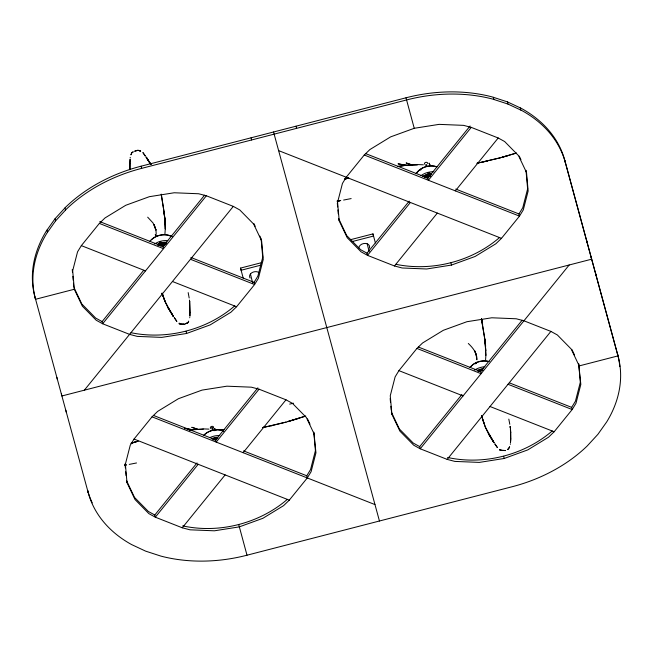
<?xml version="1.0" encoding="UTF-8"?>
<svg xmlns="http://www.w3.org/2000/svg" width="653" height="653" viewBox="0 0 653 653"><rect width="100%" height="100%" fill="white"/><g stroke="black" fill="none" stroke-linecap="round" stroke-linejoin="round"><path stroke-width="0.98" d="M129.874 163.209L130.094 159.25L129.906 169.723L129.947 163.356M189.729 317.782L189.778 317.464M510.344 444.318L510.393 443.754M162.532 294.266L164.817 301.057L167.854 307.473L173.445 316.346L171.91 313.897M190.064 312.485L189.884 316.191L189.648 301.066L190.072 312.224M510.817 432.368L510.401 428.58L510.76 438.767M510.622 439.836L510.744 432.359M156.222 234.337L155.961 230.093L154.084 224.526L156.01 230.142L153.071 223.024L147.684 217.18M130.241 157.373L130.192 157.944M165.274 228.868L164.923 234.003M485.897 355.167L485.538 360.342M510.752 438.824L510.507 442.489L510.67 439.73M476.176 363.386L476.282 362.268L476.037 363.419M162.36 244.459L162.377 243.528M427.658 163.528L427.674 163.454A1.641 1.2 -13.6 0 0 425.805 162.36A1.641 1.2 -13.6 0 0 424.556 164.156M136.363 150.663C137.391 149.243 143.129 152.051 139.464 150.582L140.656 151.202L138.444 150.386L136.322 150.672M183.477 324.206C189.06 324.582 174.98 323.374 180.293 323.929L179.069 323.194L181.403 324.19L183.517 324.198M482.322 418.581L485.432 427.348L494.06 442.636L488.468 433.772L485.285 426.972L482.404 418.287L483.922 422.891M476.241 362.717L475.996 363.264L476.249 362.66M508.458 448.635L509.618 446.717L508.671 448.913L507.414 449.558L508.418 448.701M81.347 245.626L77.552 251.829L72.687 270.742L74.32 289.263L82.335 306.135L96.179 320.215L102.635 323.766L129.58 334.377L137.277 336.393L161.732 337.389L186.603 333.463L210.209 324.876L230.933 312.207L236.59 306.739L254.597 284.528L258.392 278.325L263.257 259.421L261.624 240.892L253.617 224.02L239.765 209.94L233.309 206.389L206.364 195.778L198.667 193.761L174.22 192.766L149.349 196.692L125.743 205.287L105.019 217.947L99.354 223.416L81.347 245.626L145.497 270.881M314.313 434.31L306.306 417.438L292.454 403.358L285.998 399.807L259.053 389.196L251.356 387.18L226.909 386.184L202.03 390.11L178.432 398.705L157.7 411.366L152.043 416.834L134.036 439.053L130.241 445.248L125.376 464.161L127.008 482.681L135.024 499.553L148.868 513.633L155.324 517.184L182.269 527.795L189.966 529.812L214.413 530.807L239.292 526.881L262.898 518.294L283.622 505.626L289.279 500.157L307.285 477.947L311.081 471.744L315.946 452.839L313.962 432.866M190.447 259.274L254.597 284.528L254.074 282.357L257.87 276.154L262.735 257.241L261.102 238.72L261.453 240.173M307.285 477.947L306.763 475.776L310.559 469.572L315.415 450.66L313.791 432.139M74.32 289.263L35.531 299.278L35.001 297.107A136.583 100.056 -13.6 0 1 46.257 231.146L55.097 218.673L65.855 206.968A136.583 100.056 -13.6 0 1 141.105 166.197L405.995 97.795A136.583 100.056 -13.6 0 1 492.109 96.897L507.414 101.876L521.429 108.439A136.583 100.056 -13.6 0 1 564.78 160.303L617.999 355.893L579.203 365.909L571.195 349.037L557.344 334.956L550.887 331.406L523.943 320.794L516.245 318.778L491.799 317.782L466.928 321.709L443.322 330.304L422.597 342.964L416.932 348.433L398.926 370.643L395.13 376.846L390.265 395.759L391.898 414.28L399.914 431.151L413.757 445.232L420.214 448.782L447.158 459.394L454.855 461.41L479.31 462.406L504.181 458.479L527.787 449.893L548.512 437.224L554.168 431.755L572.175 409.545L575.97 403.342L580.835 384.437L578.68 363.737L580.313 382.258L575.448 401.171L571.653 407.374L572.175 409.545L508.026 384.291M410.386 202.479L367.525 255.364L367.002 253.193L360.546 249.642L346.694 235.562L338.687 218.69L339.209 220.861L347.225 237.733L361.068 251.813L367.525 255.364L394.469 265.975L402.166 267.991L426.621 268.987L451.492 265.061L475.098 256.474L495.823 243.806L501.48 238.337L519.486 216.127L518.964 213.947L522.759 207.752L527.624 188.839L525.991 170.319M35.001 297.107L88.22 492.697A136.583 100.056 -13.6 0 0 131.571 544.561L145.586 551.124L160.891 556.103A136.583 100.056 -13.6 0 0 247.005 555.205L511.895 486.803A136.583 100.056 -13.6 0 0 587.145 446.032L597.903 434.327L606.743 421.854A136.583 100.056 -13.6 0 0 617.999 355.893L565.31 162.475A136.583 100.056 -13.6 0 0 521.959 110.61L507.936 104.047L492.631 99.068A136.583 100.056 -13.6 0 0 406.517 99.966L141.628 168.368A136.583 100.056 -13.6 0 0 66.377 209.14L55.619 220.845L46.787 233.317A136.583 100.056 -13.6 0 0 35.531 299.278M206.364 195.778L102.635 323.766L102.113 321.594L143.693 270.285M99.354 223.416L163.503 248.662L162.981 246.491L204.56 195.19M84.351 390.184L233.309 206.389M364.243 155.014L519.486 216.127L523.282 209.923L528.146 191.019L526.514 172.49L518.506 155.618L504.655 141.538L498.206 137.987L471.254 127.376L463.557 125.36L439.11 124.364L414.239 128.29L390.633 136.877L369.908 149.545L364.243 155.014L346.237 177.224L342.441 183.428L337.585 202.34L339.209 220.861M198.186 464.299L155.324 517.184L154.794 515.013L197.018 462.92M259.053 389.196L216.192 442.081L215.67 439.91L257.886 387.817M367.002 253.193L409.219 201.1M471.254 127.376L428.392 180.261L427.87 178.089L470.087 125.996M182.269 527.795L225.13 474.911M243.136 452.692L285.998 399.807M394.469 265.975L437.33 213.09M455.337 190.872L498.206 137.987M569.179 264.987L420.214 448.782L419.691 446.611L461.908 394.518M416.932 348.433L481.081 373.679L480.559 371.508L522.139 320.207M447.158 459.394L550.887 331.406M234.647 305.939C206.838 329.985 166.956 340.107 130.984 332.704M499.545 237.537C471.727 261.584 431.845 271.705 395.873 264.302M287.336 499.357C259.282 523.567 218.918 533.803 182.709 525.877M552.226 430.956C524.171 455.165 483.808 465.401 447.599 457.467M469.931 367.345L472.568 364.864A15.288 11.207 -13.3 0 1 489.228 361.591M423.503 176.481C425.209 174.539 433.143 173.102 425.862 175.886M425.846 175.82L424.246 177.29L428.123 175.477M158.034 244.418C160.36 242.589 160.181 245.038 157.773 245.25L159.071 244.663L159.642 245.25M212.176 438.759L217.808 437.583M485.008 340.384L481.457 319.129M425.258 177.273L428.36 175.82L425.274 177.347M477.506 370.716L482.755 368.978M477.931 371.206L480.632 370.055L482.918 369.941M482.085 370.202L478.771 371.255L480.649 370.129M305.718 415.994L287.369 421.691L305.098 416.328M516.45 152.99L501.708 157.357L507.985 155.594M515.862 153.235L502.084 157.373M131.073 443.248L138.118 441.199L131.865 443.069M348.759 177.918L344.36 179.314M478.788 371.328L482.11 370.275M344.572 179.208L348.327 178.024M131.171 443.248L137.742 441.175M344.458 179.208L348.269 178.024M287.744 421.716L299.735 418.091L299.213 418.238M212.674 439.208L215.531 438.392L217.767 438.579M215.547 438.465L213.449 439.069L213.555 439.836L216.127 439.371M260.686 265.2L241.063 270.26L240.533 268.089L261.135 262.775M350.416 239.716L372.977 233.888L375.369 242.9M351.926 241.634L373.508 236.059L372.977 233.888M476.984 163.25L500.867 157.667L477.139 163.258M289.671 404.101L293.491 403.211M262.8 427.593L272.53 425.495M271.281 425.756L286.528 422.001L262.808 427.503M482.387 162.115L487.465 161.03M430.572 173.853L430.425 174.506L431.355 174.457M343.633 200.047L351.151 198.585M129.278 464.389L136.526 462.969M216.927 438.808L213.507 439.428M214.429 439.755L216.143 439.436M339.046 200.806L340.727 200.512L338.768 200.83M336.956 201.148L339.372 200.806L337.691 201.075M162.401 243.602L165.952 243.267M164.817 300.649L164.98 301.041L162.034 293.221L163.087 295.948L162.262 293.711M162.344 244.393L165.789 244.279M417.569 164.564L423.348 164.785M203.23 428.907L208.984 429.111M166.14 242.638C160.099 242.557 159.561 244.165 165.976 243.34M214.91 429.258L214.298 429.184L214.935 429.233M184.742 428.401L191.958 429.633L203.197 429.119L189.125 430.009L191.958 429.633L184.75 428.344M436.449 166.85L434.596 166.213A13.901 10.146 -13.6 0 0 416.541 173.51M365.607 153.586L427.87 178.089M455.761 189.068L518.964 213.947M278.545 150.582L501.48 238.337M99.77 221.612L162.981 246.491M190.872 257.47L254.074 282.357M418.295 347.004L480.559 371.508M509.389 382.862L571.653 407.374M172.441 281.492L236.59 306.739M398.926 370.643L463.075 395.898M490.019 406.509L554.168 431.755M153.406 415.406L215.67 439.91M243.553 450.888L306.763 475.776M152.043 416.834L374.977 504.589M134.036 439.053L289.279 500.157M419.691 446.611L413.235 443.06L399.383 428.98L391.376 412.108M102.113 321.594L95.656 318.044L81.805 303.963L74.213 287.981M154.794 515.013L148.345 511.462L134.494 497.382L126.486 480.51L127.008 482.681M468.299 343.47C472.854 347.739 477.245 353.102 476.878 359.73L476.021 354.057L474.707 350.824L476.633 356.432M147.692 159.675L150.908 164.499L146.076 157.169L150.843 164.507M150.965 164.483L146.288 157.112L147.562 159.43M492.386 439.926L488.509 433.763L493.848 442.71L492.525 440.195M171.772 313.636L167.886 307.465L173.225 316.411L164.817 301.057L162.026 293.173M519.241 156.108L520.931 159.659M571.93 349.526L574.46 354.857M253.935 223.62L255.201 226.289M259.837 236.059L260.678 237.831M307.465 418.818L309.995 424.148M414.239 128.29L405.995 97.795M379.45 521.004L273.55 131.996M240.533 268.089L243.194 278.08M247.005 555.205L238.761 524.71M161.83 242.916L162.319 244.875M161.789 243.332L162.279 245.291M161.503 242.769L161.993 244.728M161.226 242.206L161.952 245.144M161.185 242.647L161.895 245.512M160.916 242.157L161.609 244.948M160.891 242.614L161.569 245.34M160.711 242.671L161.389 245.397M160.385 242.32L161.079 245.12M160.287 242.932L160.76 244.842M159.961 242.606L160.695 245.544M159.642 242.304L160.369 245.242M159.569 242.981L160.05 244.948M159.487 243.667L159.977 245.626M595.601 273.427L596.124 275.599M591.128 257.013L591.651 259.184L61.872 395.987L61.349 393.816M586.655 240.598L587.186 242.769M564.78 160.303L565.31 162.475M520.294 107.908L520.816 110.079M526.163 171.045L526.514 172.49M507.414 101.876L507.936 104.047M493.35 97.297L493.872 99.468M503.651 456.308L504.181 458.479M475.441 362.897L475.678 363.876M450.97 262.89L451.492 265.061M367.223 243.822L369.133 251.715M391.547 412.827L391.898 414.28M296.029 126.192L296.552 128.363M251.07 137.799L251.601 139.971M250.466 273.966L252.621 282.855M186.072 331.291L186.603 333.463M141.105 166.197L141.628 168.368M64.982 207.915L65.504 210.086M55.097 218.673L55.619 220.845M46.975 230.134L47.498 232.305M88.22 492.697L87.69 490.525A136.583 100.056 -13.6 0 0 92.236 502.867M65.814 410.231L66.345 412.402M56.876 377.401L57.399 379.573M430.188 173.257L430.662 175.233M430.049 173.674L430.523 175.641M429.674 173.102L430.392 176.057M429.543 173.535L430.245 176.424M429.192 173.037L429.87 175.853M429.07 173.494L429.723 176.228M428.882 173.527L429.543 176.269M428.637 173.135L429.315 175.943M428.621 173.698L429.078 175.624M428.352 172.98L429.086 176.286L428.139 172.988M428.139 173.625L428.613 175.6M428.139 174.269L428.613 176.237L427.919 175.086M161.193 194.129L164.385 214.094L165.242 228.95L164.874 220.779M481.53 318.933L485.008 340.36L485.856 355.24L485.497 347.07M161.364 194.716L164.393 214.07L165.291 224.42M508.818 419.104L509.797 424.295M188.178 292.609L189.174 297.997M482.371 323.202L482.665 324.925M485.677 346.229L484.436 338.001L485.905 350.718M510.23 427.593L510.075 426.36L510.238 427.788M189.607 301.302L189.46 300.07L189.615 301.498M390.176 398.461L390.518 402.354M390.861 406.256L391.204 410.157M337.315 203.091L337.658 206.985M337.911 209.915L338.254 213.809M125.025 463.932L125.368 467.834M125.711 471.735L126.053 475.637M72.254 269.542L72.507 272.464M72.85 276.366L73.193 280.268M73.454 283.19L73.797 287.091M358.832 247.838A5.469 4.008 -13.6 0 1 365.272 243.422A5.469 4.008 -13.6 0 1 369.337 248.271M250.115 278.056A5.469 4.008 -13.6 0 1 251.96 272.685A5.469 4.008 -13.6 0 1 259.021 272.619M426.164 177.926A12.162 8.881 -13.6 0 1 429.135 176.873M415.937 173.747A15.288 11.158 -13.6 0 1 437.094 166.825M425.878 176.775A12.162 8.881 -13.6 0 1 430.417 175.412M420.973 175.649A15.288 11.158 -13.6 0 1 433.902 171.763M422.793 176.49A13.027 9.509 -13.6 0 1 431.421 173.469M420.516 170.155A3.477 2.539 -13.6 0 1 421.144 169.609M479.547 371.435A12.162 8.913 -13.3 0 1 481.808 370.7M470.356 367.215A13.901 10.187 -13.3 0 1 487.603 361.24M474.69 370.071A15.288 11.207 -13.3 0 1 484.91 366.749M477.874 370.21A13.027 9.55 -13.3 0 1 483.546 368.537M617.469 353.722A136.583 100.056 -13.6 0 1 619.803 366.635M159.536 245.283A12.162 8.905 -13.9 0 1 164.931 244.059M160.565 246.148A12.162 8.905 -13.9 0 1 164.434 245.267M154.671 243.944A15.288 11.191 -13.9 0 1 167.797 240.631M151.284 239.896A13.901 10.179 -13.9 0 1 170.555 236.092M149.855 241.251A15.288 11.191 -13.9 0 1 172.368 236.696M157.846 244.067A13.027 9.542 -13.9 0 1 166.85 242.279M214.747 439.518A12.162 8.938 -13.6 0 1 216.306 439.2M210.682 428.458A1.641 1.208 -13.6 0 1 210.878 426.784A1.641 1.208 -13.6 0 1 213.074 426.556A1.641 1.208 -13.6 0 1 213.253 428.188M204.283 434.89A13.901 10.219 -13.6 0 1 223.563 431.135M210.16 437.477A15.288 11.24 -13.6 0 1 219.792 435.551M203.426 435.575A15.288 11.24 -13.6 0 1 223.816 430.988M213.923 430.678A3.477 2.555 -13.6 0 1 214.813 430.539M211.564 438.685A13.027 9.583 -13.6 0 1 217.31 437.273M211.996 427.503L212.396 429.307L211.996 427.503M398.183 163.879L406.297 165.299L417.536 164.776L406.778 165.16L397.399 166.531L406.297 165.299L398.191 163.846M191.892 427.34L197.606 429.233L191.9 427.299M406.231 163.005L411.945 164.899L406.231 163.005M504.092 450.497C509.675 450.872 495.594 449.672 500.908 450.227L499.692 449.493L501.953 450.529L504.132 450.488M131.196 154.206L130.951 154.883L131.873 152.598L133.122 151.912L131.873 152.598L131.229 154.181M212.168 429.494L212.168 429.478M188.66 321.235L188.056 322.615L186.799 323.268L188.056 322.615L188.66 321.235M187.729 322.525L187.272 322.819L187.729 322.525M155.928 235.619L155.316 234.443L155.928 235.619M215.098 429.054L214.617 429.552L214.241 428.964L215.123 429.045M176.792 321.3L174.269 317.652L176.792 321.3M497.406 447.591L494.892 443.95L497.406 447.591M142.991 152.671L145.276 155.994L142.991 152.671M186.676 323.325L185.305 323.774L186.676 323.325M134.787 151.169L136.371 150.631L134.787 151.169M426.801 165.078L425.715 165.046L426.801 165.078M348.188 178.13L347.094 178.465L348.188 178.13M126.396 464.928L124.707 465.14L126.396 464.928M264.22 427.266L262.645 427.593L264.22 427.266M224.191 429.47L220.241 429.919L224.183 429.462M165.797 243.716L162.368 243.904L165.813 243.789M215.931 429.992L214.429 429.739L215.931 429.992M429.919 164.882L429.135 163.234L429.919 164.882M482.077 417.675L481.539 415.798L482.077 417.675M482.273 322.77L481.465 319.08L482.273 322.77M165.062 219.93L163.821 211.711L165.062 219.93"/></g></svg>
